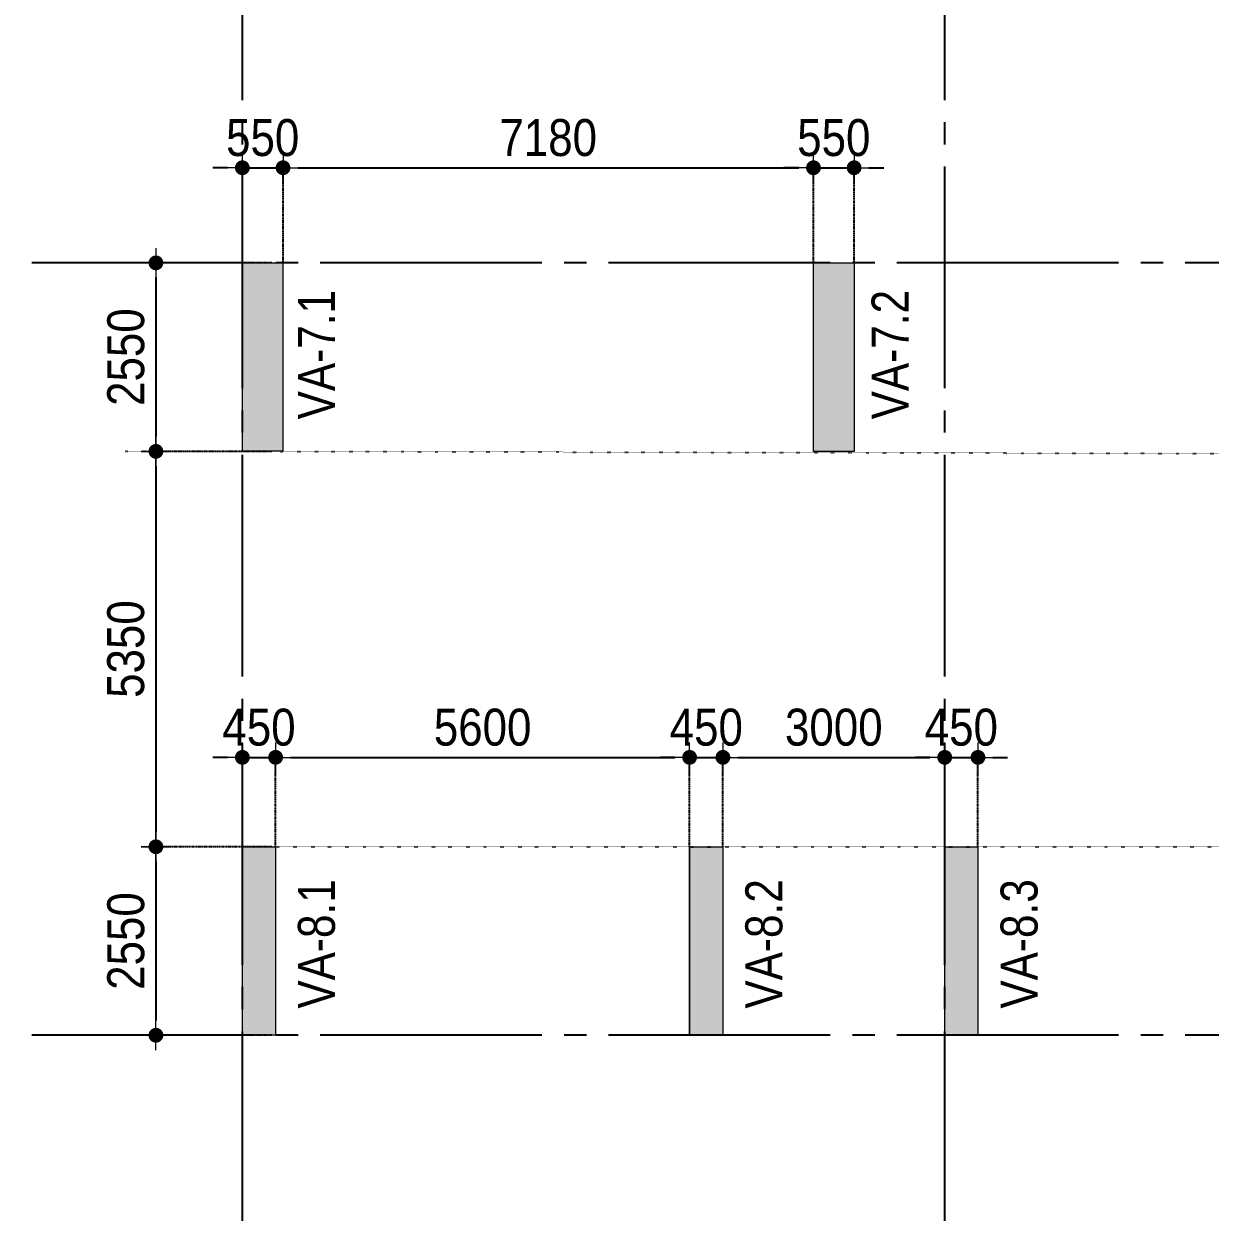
# Model space of a CAD drawing. Header units: millimetres. Extents: x -3973692 to -2843767, y 592734 to 838475.
# Drawn here: x -3722801 to -3706753, y 738187 to 754266 of the extents above; entities that cross this region are included whole.
import ezdxf
from ezdxf.enums import TextEntityAlignment as Align

# ---------------------------------------------------------------- set-up
doc = ezdxf.new("R2010")
doc.units = ezdxf.units.MM
doc.header["$MEASUREMENT"] = 0
doc.header["$PDMODE"] = 3
doc.header["$PDSIZE"] = -20
for name, pattern in [('CHG_XX_Luoi truc$0$MB_Luoi truc$0$Center101', [13, 10, -1, 1, -1]), ('DIVIDE2', [15.875, 6.35, -3.175, 0, -3.175, 0, -3.175]), ('DOT2', [0.125, 0, -0.125]), ('HIDDEN5', [2.8375, 1.25, -1.5875])]:
    doc.linetypes.add(name, pattern=pattern)
doc.layers.get('0').update_dxf_attribs({"lineweight": 9})
doc.layers.get('Defpoints').update_dxf_attribs({"color": 10, "lineweight": 0})
for name, color, linetype, lineweight in [("'S_General_Dim_1", 1, 'Continuous', 18), ("'S_General_Divide_3 Intermediate", 3, 'DIVIDE2', 40), ('CHG_XX_Cot_Ham 1$0$Ap0302_PC', 150, 'Continuous', 9), ('CHG_XX_Cot_Ham 1$0$Ap0302_PC @ 1', 150, 'Continuous', 9), ('CHG_XX_Cot_Ham 1$0$Ap0302_PC @ 150 VP1', 150, 'Continuous', 9), ('CHG_XX_Cot_Ham 1$0$Ap0302_PC @ 150 VP2', 150, 'Continuous', 9), ('CHG_XX_Cot_Ham 1$0$Ap0302_PC @ 150 VP3', 150, 'Continuous', 9), ('CHG_XX_Cot_Ham 1$0$Ap0302_PC @ 150 VP4', 150, 'Continuous', 9), ('CHG_XX_Cot_Ham 1$0$Ap0302_PC @ 150 VP5', 150, 'Continuous', 9), ('CHG_XX_Cot_Ham 1$0$Ap0302_PC @ 150 VP6', 150, 'Continuous', 9), ('CHG_XX_Cot_Ham 1$0$Ap0302_PC @ 150 VP7', 150, 'Continuous', 9), ('CHG_XX_Cot_Ham 1$0$Ap0302_PC @ 150 VP8', 150, 'Continuous', 9), ('CHG_XX_Cot_Ham 1$0$Ap0302_PC @ 150 VP9', 150, 'Continuous', 9), ('CHG_XX_Cot_Ham 1$0$Ap0302_PC @ 150 VPModel', 150, 'Continuous', 9), ('CHG_XX_Cot_Ham 1$0$Ap0311_H', 8, 'Continuous', 15), ('TEXT', 7, 'Continuous', 15)]:
    doc.layers.add(name, color=color, linetype=linetype, lineweight=lineweight)
for name, color, linetype in [('CHG_XX_Cot_Ham 1$0$mb_cot tang 1-3$0$Concrete Line', 6, 'Continuous'), ('CHG_XX_Luoi truc$0$Grid', 34, 'Continuous'), ('CHG_XX_Luoi truc$0$Grid Line', 251, 'CHG_XX_Luoi truc$0$MB_Luoi truc$0$Center101'), ('dim', 1, 'Continuous')]:
    doc.layers.add(name, color=color, linetype=linetype)
doc.styles.add('arial', font='arial.ttf', dxfattribs={"width": 0.85})
doc.styles.add('CHG_XX_Luoi truc$0$MB_Luoi truc$0$Grid A-F$0$VNI-HelveCB', font='')
doc.styles.add('TTP-HelCon', font='')
doc.styles.get('CHG_XX_Luoi truc$0$MB_Luoi truc$0$Grid A-F$0$VNI-HelveCB').set_extended_font_data('VNI-Helve-Condense', bold=True)
doc.styles.get('TTP-HelCon').set_extended_font_data('VNI-Helve-Condense')
doc.dimstyles.new('200', dxfattribs={"dimscale": 200, "dimtxt": 2.5, "dimasz": 1, "dimexe": 0, "dimexo": 0, "dimgap": 0.75, "dimtad": 1, "dimdec": 0, "dimrnd": 10, "dimzin": 9, "dimdsep": 46, "dimtxsty": 'arial', "dimblk1": 'DIMDOT', "dimblk2": 'DIMDOT', "dimsah": 1, "dimcen": 2, "dimdle": 3, "dimclre": 8, "dimclrt": 2, "dimadec": 0, "dimazin": 0, "dimtfac": 1, "dimtdec": 0, "dimtix": 1, "dimtmove": 2, "dimatfit": 3, "dimldrblk": 'DIMPIJL', "dimfxl": 1, "dimtvp": 1.8, "dimtolj": 1, "dimtzin": 0, "dimarcsym": 0})

# ---------------------------------------------------------------- blocks, each defined once
blk = doc.blocks.new('*U2841')
at = {"layer": 'CHG_XX_Luoi truc$0$Grid Line'}
blk.add_line((0, 0), (0, 608), dxfattribs=at)
at = {"layer": 'CHG_XX_Luoi truc$0$Grid', "lineweight": -2, "style": 'CHG_XX_Luoi truc$0$MB_Luoi truc$0$Grid A-F$0$VNI-HelveCB'}
for tag, p in [('GRIDSUB', (0, 617)), ('GRID', (0, -9))]:
    blk.add_attdef(tag, text='', height=5, dxfattribs=at).set_placement(p, align=Align.MIDDLE)
blk = doc.blocks.new('*U2843')
at = {"layer": 'CHG_XX_Luoi truc$0$Grid Line'}
blk.add_line((0, 0), (0, 438), dxfattribs=at)
at = {"layer": 'CHG_XX_Luoi truc$0$Grid', "lineweight": -2, "style": 'CHG_XX_Luoi truc$0$MB_Luoi truc$0$Grid A-F$0$VNI-HelveCB'}
for tag, p in [('GRIDSUB', (0, 447)), ('GRID', (0, -9))]:
    blk.add_attdef(tag, text='', height=5, dxfattribs=at).set_placement(p, align=Align.MIDDLE)
blk = doc.blocks.new('CHG_XX_Luoi truc')
at = {"layer": 'CHG_XX_Luoi truc$0$Grid', "xscale": 300, "yscale": 300, "zscale": 300}
for p in [(28650, -12747), (38150, -12747)]:
    blk.add_blockref('*U2841', p, dxfattribs=at)
at = {"layer": 'CHG_XX_Luoi truc$0$Grid', "xscale": 300.0000000000013, "yscale": 300.0000000000013, "zscale": 300.0000000000013, "rotation": 90}
for p in [(110703, 141050), (110703, 130600)]:
    blk.add_blockref('*U2843', p, dxfattribs=at)
blk = doc.blocks.new('*U3241')
at = {"layer": 'CHG_XX_Cot_Ham 1$0$Ap0302_PC @ 1'}
h = blk.add_hatch(color=256, dxfattribs=at)
h.dxf.hatch_style = 1
h.paths.add_polyline_path([(450, 0), (0, 0), (0, -2550), (450, -2550)])
at = {"layer": 'CHG_XX_Cot_Ham 1$0$Ap0302_PC @ 150 VP1'}
h = blk.add_hatch(color=256, dxfattribs=at)
h.dxf.hatch_style = 1
h.paths.add_polyline_path([(450, 0), (0, 0), (0, -2550), (450, -2550)])
at = {"layer": 'CHG_XX_Cot_Ham 1$0$Ap0302_PC @ 150 VP2'}
h = blk.add_hatch(color=256, dxfattribs=at)
h.dxf.hatch_style = 1
h.paths.add_polyline_path([(450, 0), (0, 0), (0, -2550), (450, -2550)])
at = {"layer": 'CHG_XX_Cot_Ham 1$0$Ap0302_PC @ 150 VP3'}
h = blk.add_hatch(color=256, dxfattribs=at)
h.dxf.hatch_style = 1
h.paths.add_polyline_path([(450, 0), (0, 0), (0, -2550), (450, -2550)])
at = {"layer": 'CHG_XX_Cot_Ham 1$0$Ap0302_PC @ 150 VP4'}
h = blk.add_hatch(color=256, dxfattribs=at)
h.dxf.hatch_style = 1
h.paths.add_polyline_path([(450, 0), (0, 0), (0, -2550), (450, -2550)])
at = {"layer": 'CHG_XX_Cot_Ham 1$0$Ap0302_PC @ 150 VP5'}
h = blk.add_hatch(color=256, dxfattribs=at)
h.dxf.hatch_style = 1
h.paths.add_polyline_path([(450, 0), (0, 0), (0, -2550), (450, -2550)])
at = {"layer": 'CHG_XX_Cot_Ham 1$0$Ap0302_PC @ 150 VP6'}
h = blk.add_hatch(color=256, dxfattribs=at)
h.dxf.hatch_style = 1
h.paths.add_polyline_path([(450, 0), (0, 0), (0, -2550), (450, -2550)])
at = {"layer": 'CHG_XX_Cot_Ham 1$0$Ap0302_PC @ 150 VP7'}
h = blk.add_hatch(color=256, dxfattribs=at)
h.dxf.hatch_style = 1
h.paths.add_polyline_path([(450, 0), (0, 0), (0, -2550), (450, -2550)])
at = {"layer": 'CHG_XX_Cot_Ham 1$0$Ap0302_PC @ 150 VP8'}
h = blk.add_hatch(color=256, dxfattribs=at)
h.dxf.hatch_style = 1
h.paths.add_polyline_path([(450, 0), (0, 0), (0, -2550), (450, -2550)])
at = {"layer": 'CHG_XX_Cot_Ham 1$0$Ap0302_PC @ 150 VP9'}
h = blk.add_hatch(color=256, dxfattribs=at)
h.dxf.hatch_style = 1
h.paths.add_polyline_path([(450, 0), (0, 0), (0, -2550), (450, -2550)])
at = {"layer": 'CHG_XX_Cot_Ham 1$0$Ap0302_PC @ 150 VPModel'}
h = blk.add_hatch(color=256, dxfattribs=at)
h.dxf.hatch_style = 1
h.paths.add_polyline_path([(450, 0), (0, 0), (0, -2550), (450, -2550)])
blk = doc.blocks.new('CHG_XX_Cot_Ham 1$0$Block A_C450x2250')
at = {"layer": 'CHG_XX_Cot_Ham 1$0$Ap0302_PC'}
blk.add_lwpolyline([(450, -2550), (0, -2550), (0, 0), (450, 0)], close=True, dxfattribs=at)
blk.add_blockref('*U3241', (0, 0), dxfattribs=at)
blk = doc.blocks.new('*U3244')
at = {"layer": 'CHG_XX_Cot_Ham 1$0$Ap0302_PC @ 1'}
h = blk.add_hatch(color=256, dxfattribs=at)
h.dxf.hatch_style = 1
h.paths.add_polyline_path([(550, 0), (0, 0), (0, -2550), (550, -2550)])
at = {"layer": 'CHG_XX_Cot_Ham 1$0$Ap0302_PC @ 150 VP1'}
h = blk.add_hatch(color=256, dxfattribs=at)
h.dxf.hatch_style = 1
h.paths.add_polyline_path([(550, 0), (0, 0), (0, -2550), (550, -2550)])
at = {"layer": 'CHG_XX_Cot_Ham 1$0$Ap0302_PC @ 150 VP2'}
h = blk.add_hatch(color=256, dxfattribs=at)
h.dxf.hatch_style = 1
h.paths.add_polyline_path([(550, 0), (0, 0), (0, -2550), (550, -2550)])
at = {"layer": 'CHG_XX_Cot_Ham 1$0$Ap0302_PC @ 150 VP3'}
h = blk.add_hatch(color=256, dxfattribs=at)
h.dxf.hatch_style = 1
h.paths.add_polyline_path([(550, 0), (0, 0), (0, -2550), (550, -2550)])
at = {"layer": 'CHG_XX_Cot_Ham 1$0$Ap0302_PC @ 150 VP4'}
h = blk.add_hatch(color=256, dxfattribs=at)
h.dxf.hatch_style = 1
h.paths.add_polyline_path([(550, 0), (0, 0), (0, -2550), (550, -2550)])
at = {"layer": 'CHG_XX_Cot_Ham 1$0$Ap0302_PC @ 150 VP5'}
h = blk.add_hatch(color=256, dxfattribs=at)
h.dxf.hatch_style = 1
h.paths.add_polyline_path([(550, 0), (0, 0), (0, -2550), (550, -2550)])
at = {"layer": 'CHG_XX_Cot_Ham 1$0$Ap0302_PC @ 150 VP6'}
h = blk.add_hatch(color=256, dxfattribs=at)
h.dxf.hatch_style = 1
h.paths.add_polyline_path([(550, 0), (0, 0), (0, -2550), (550, -2550)])
at = {"layer": 'CHG_XX_Cot_Ham 1$0$Ap0302_PC @ 150 VP7'}
h = blk.add_hatch(color=256, dxfattribs=at)
h.dxf.hatch_style = 1
h.paths.add_polyline_path([(550, 0), (0, 0), (0, -2550), (550, -2550)])
at = {"layer": 'CHG_XX_Cot_Ham 1$0$Ap0302_PC @ 150 VP8'}
h = blk.add_hatch(color=256, dxfattribs=at)
h.dxf.hatch_style = 1
h.paths.add_polyline_path([(550, 0), (0, 0), (0, -2550), (550, -2550)])
at = {"layer": 'CHG_XX_Cot_Ham 1$0$Ap0302_PC @ 150 VP9'}
h = blk.add_hatch(color=256, dxfattribs=at)
h.dxf.hatch_style = 1
h.paths.add_polyline_path([(550, 0), (0, 0), (0, -2550), (550, -2550)])
at = {"layer": 'CHG_XX_Cot_Ham 1$0$Ap0302_PC @ 150 VPModel'}
h = blk.add_hatch(color=256, dxfattribs=at)
h.dxf.hatch_style = 1
h.paths.add_polyline_path([(550, 0), (0, 0), (0, -2550), (550, -2550)])
blk = doc.blocks.new('CHG_XX_Cot_Ham 1$0$550x2550')
at = {"layer": 'CHG_XX_Cot_Ham 1$0$Ap0302_PC'}
blk.add_lwpolyline([(550, -2550), (0, -2550), (0, 0), (550, 0)], close=True, dxfattribs=at)
blk.add_blockref('*U3244', (0, 0), dxfattribs=at)
blk = doc.blocks.new('CHG_XX_Cot_Ham 1')
at = {"layer": 'CHG_XX_Cot_Ham 1$0$Ap0311_H'}
h = blk.add_hatch(color=256, dxfattribs=at)
h.dxf.hatch_style = 1
h.paths.add_polyline_path([(99639.2, 163400), (-10900, 163400), (-10900, 85450), (-300, 85450), (-300, 84050), (32350, 84050), (32350, -9000), (103575.5, -9000), (106050, -6022), (106050, 158254.3)])
h.paths.add_polyline_path([(99533.7, 163100), (105750, 158110.4), (105750, 90450), (105650, 90450), (105650, 90450), (105750, 90450), (105750, 13850), (105750, 13825.9), (105750, -5913.6), (103434.7, -8700), (93600, -8700), (32650, -8700), (32650, 84350), (0, 84350), (0, 85750), (-10600, 85750), (-10600, 163100), (93600, 163100)], flags=16)
at = {"layer": 'CHG_XX_Cot_Ham 1$0$Ap0302_PC'}
for p in [(28650, 133150), (28650, 133150), (34700, 133150), (34701.5, 133150), (38150, 133150)]:
    blk.add_blockref('CHG_XX_Cot_Ham 1$0$Block A_C450x2250', p, dxfattribs=at)
at = {"layer": 'CHG_XX_Cot_Ham 1$0$mb_cot tang 1-3$0$Concrete Line'}
blk.add_blockref('CHG_XX_Luoi truc', (0, 0), dxfattribs=at)
at = {"layer": 'Defpoints'}
for p in [(28650, 141050.7), (36375, 141050)]:
    blk.add_blockref('CHG_XX_Cot_Ham 1$0$550x2550', p, dxfattribs=at)
blk = doc.blocks.new('a')
at = {"layer": 'TEXT', "color": 3, "style": 'TTP-HelCon'}
for s, p in [('VA-7.1', (29902, -13317)), ('VA-7.2', (37661, -13317)), ('VA-8.1', (29902, -21289)), ('VA-8.2', (35954, -21289)), ('VA-8.3', (39406, -21289))]:
    blk.add_text(s, height=500, rotation=90, dxfattribs=at).set_placement(p)
blk = doc.blocks.new('DIMDOT')
for p, q in [((0, -1), (0, 1)), ((1, 0), (-1, 0))]:
    blk.add_line(p, q)
at = {"const_width": 0.5}
blk.add_lwpolyline([(-0.25, 0, 1), (0.25, 0, 1)], format="xyb", close=True, dxfattribs=at)
blk = doc.blocks.new('*D1223')
at = {"layer": "'S_General_Dim_1", "color": 8, "linetype": 'HIDDEN5', "lineweight": -2, "transparency": 16777216}
for p, q in [((-3719445, 751031), (-3721014, 751031)), ((-3719445, 748481), (-3721014, 748481))]:
    blk.add_line(p, q, dxfattribs=at)
at = {"layer": "'S_General_Dim_1", "color": 0, "lineweight": -2, "transparency": 16777216}
blk.add_line((-3721014, 750831), (-3721014, 748681), dxfattribs=at)
at = {"layer": 'Defpoints', "color": 0, "transparency": 16777216}
for p in [(-3719445, 751031), (-3721014, 748481), (-3719445, 748481)]:
    blk.add_point(p, dxfattribs=at)
at = {"layer": "'S_General_Dim_1", "color": 0, "lineweight": -2, "transparency": 16777216, "xscale": 200, "yscale": 200, "zscale": 200}
for p, rotation in [((-3721014, 751031), 90), ((-3721014, 748481), 270)]:
    blk.add_blockref('DIMDOT', p, dxfattribs=dict(at, rotation=rotation))
at = {"layer": "'S_General_Dim_1", "color": 2, "transparency": 16777216, "insert": (-3721419, 749756), "char_height": 500, "attachment_point": 5, "rotation": 90, "style": 'arial'}
blk.add_mtext('\\A1;2550', dxfattribs=at)
blk = doc.blocks.new('DIMPIJL')
at = {"linetype": 'ByBlock'}
blk.add_solid([(-2.5, 0.417), (-2.5, -0.417), (0, 0)], dxfattribs=at)
blk = doc.blocks.new('*D1224')
at = {"layer": "'S_General_Dim_1", "color": 8, "linetype": 'HIDDEN5', "lineweight": -2, "transparency": 16777216}
for p, q in [((-3719445, 748481), (-3721014, 748481)), ((-3719445, 743131), (-3721014, 743131))]:
    blk.add_line(p, q, dxfattribs=at)
at = {"layer": "'S_General_Dim_1", "color": 0, "lineweight": -2, "transparency": 16777216}
blk.add_line((-3721014, 748281), (-3721014, 743331), dxfattribs=at)
at = {"layer": 'Defpoints', "color": 0, "transparency": 16777216}
for p in [(-3719445, 748481), (-3721014, 743131), (-3719445, 743131)]:
    blk.add_point(p, dxfattribs=at)
at = {"layer": "'S_General_Dim_1", "color": 0, "lineweight": -2, "transparency": 16777216, "xscale": 200, "yscale": 200, "zscale": 200}
for p, rotation in [((-3721014, 748481), 90), ((-3721014, 743131), 270)]:
    blk.add_blockref('DIMDOT', p, dxfattribs=dict(at, rotation=rotation))
at = {"layer": "'S_General_Dim_1", "color": 2, "transparency": 16777216, "insert": (-3721420, 745806), "char_height": 500, "attachment_point": 5, "rotation": 90, "style": 'arial'}
blk.add_mtext('\\A1;5350', dxfattribs=at)
blk = doc.blocks.new('*D1225')
at = {"layer": "'S_General_Dim_1", "color": 8, "linetype": 'HIDDEN5', "lineweight": -2, "transparency": 16777216}
for p, q in [((-3719445, 743131), (-3721014, 743131)), ((-3719445, 740581), (-3721014, 740581))]:
    blk.add_line(p, q, dxfattribs=at)
at = {"layer": "'S_General_Dim_1", "color": 0, "lineweight": -2, "transparency": 16777216}
blk.add_line((-3721014, 742931), (-3721014, 740781), dxfattribs=at)
at = {"layer": 'Defpoints', "color": 0, "transparency": 16777216}
for p in [(-3719445, 743131), (-3721014, 740581), (-3719445, 740581)]:
    blk.add_point(p, dxfattribs=at)
at = {"layer": "'S_General_Dim_1", "color": 0, "lineweight": -2, "transparency": 16777216, "xscale": 200, "yscale": 200, "zscale": 200}
for p, rotation in [((-3721014, 743131), 90), ((-3721014, 740581), 270)]:
    blk.add_blockref('DIMDOT', p, dxfattribs=dict(at, rotation=rotation))
at = {"layer": "'S_General_Dim_1", "color": 2, "transparency": 16777216, "insert": (-3721419, 741856), "char_height": 500, "attachment_point": 5, "rotation": 90, "style": 'arial'}
blk.add_mtext('\\A1;2550', dxfattribs=at)
blk = doc.blocks.new('*D1226')
at = {"layer": "'S_General_Dim_1", "color": 0, "lineweight": -2, "transparency": 16777216}
for p, q in [((-3720045, 752318), (-3720245, 752318)), ((-3719845, 752318), (-3719295, 752318)), ((-3719095, 752318), (-3718895, 752318))]:
    blk.add_line(p, q, dxfattribs=at)
at = {"layer": "'S_General_Dim_1", "color": 8, "linetype": 'HIDDEN5', "lineweight": -2, "transparency": 16777216}
for p, q in [((-3719845, 751031), (-3719845, 752318)), ((-3719295, 751031), (-3719295, 752318))]:
    blk.add_line(p, q, dxfattribs=at)
at = {"layer": 'Defpoints', "color": 0, "transparency": 16777216}
for p in [(-3719295, 752318), (-3719845, 751031), (-3719295, 751031)]:
    blk.add_point(p, dxfattribs=at)
at = {"layer": "'S_General_Dim_1", "color": 0, "lineweight": -2, "transparency": 16777216, "xscale": 200, "yscale": 200, "zscale": 200}
blk.add_blockref('DIMDOT', (-3719845, 752318), dxfattribs=at)
at = {"layer": "'S_General_Dim_1", "color": 0, "lineweight": -2, "transparency": 16777216, "xscale": 200, "yscale": 200, "zscale": 200, "rotation": 180}
blk.add_blockref('DIMDOT', (-3719295, 752318), dxfattribs=at)
at = {"layer": "'S_General_Dim_1", "color": 2, "transparency": 16777216, "insert": (-3719570, 752723), "char_height": 500, "attachment_point": 5, "style": 'arial'}
blk.add_mtext('\\A1;550', dxfattribs=at)
blk = doc.blocks.new('*D1227')
at = {"layer": "'S_General_Dim_1", "color": 8, "linetype": 'HIDDEN5', "lineweight": -2, "transparency": 16777216}
for p, q in [((-3719295, 751031), (-3719295, 752318)), ((-3712120, 751031), (-3712120, 752318))]:
    blk.add_line(p, q, dxfattribs=at)
at = {"layer": "'S_General_Dim_1", "color": 0, "lineweight": -2, "transparency": 16777216}
blk.add_line((-3719095, 752318), (-3712320, 752318), dxfattribs=at)
at = {"layer": 'Defpoints', "color": 0, "transparency": 16777216}
for p in [(-3712120, 752318), (-3719295, 751031), (-3712120, 751031)]:
    blk.add_point(p, dxfattribs=at)
at = {"layer": "'S_General_Dim_1", "color": 0, "lineweight": -2, "transparency": 16777216, "xscale": 200, "yscale": 200, "zscale": 200, "rotation": 180}
blk.add_blockref('DIMDOT', (-3719295, 752318), dxfattribs=at)
at = {"layer": "'S_General_Dim_1", "color": 0, "lineweight": -2, "transparency": 16777216, "xscale": 200, "yscale": 200, "zscale": 200}
blk.add_blockref('DIMDOT', (-3712120, 752318), dxfattribs=at)
at = {"layer": "'S_General_Dim_1", "color": 2, "transparency": 16777216, "insert": (-3715708, 752723), "char_height": 500, "attachment_point": 5, "style": 'arial'}
blk.add_mtext('\\A1;7180', dxfattribs=at)
blk = doc.blocks.new('*D1228')
at = {"layer": "'S_General_Dim_1", "color": 0, "lineweight": -2, "transparency": 16777216}
for p, q in [((-3712320, 752318), (-3712520, 752318)), ((-3712120, 752318), (-3711570, 752318)), ((-3711370, 752318), (-3711170, 752318))]:
    blk.add_line(p, q, dxfattribs=at)
at = {"layer": "'S_General_Dim_1", "color": 8, "linetype": 'HIDDEN5', "lineweight": -2, "transparency": 16777216}
for p, q in [((-3712120, 751031), (-3712120, 752318)), ((-3711570, 751031), (-3711570, 752318))]:
    blk.add_line(p, q, dxfattribs=at)
at = {"layer": 'Defpoints', "color": 0, "transparency": 16777216}
for p in [(-3711570, 752318), (-3712120, 751031), (-3711570, 751031)]:
    blk.add_point(p, dxfattribs=at)
at = {"layer": "'S_General_Dim_1", "color": 0, "lineweight": -2, "transparency": 16777216, "xscale": 200, "yscale": 200, "zscale": 200}
blk.add_blockref('DIMDOT', (-3712120, 752318), dxfattribs=at)
at = {"layer": "'S_General_Dim_1", "color": 0, "lineweight": -2, "transparency": 16777216, "xscale": 200, "yscale": 200, "zscale": 200, "rotation": 180}
blk.add_blockref('DIMDOT', (-3711570, 752318), dxfattribs=at)
at = {"layer": "'S_General_Dim_1", "color": 2, "transparency": 16777216, "insert": (-3711845, 752723), "char_height": 500, "attachment_point": 5, "style": 'arial'}
blk.add_mtext('\\A1;550', dxfattribs=at)
blk = doc.blocks.new('*D1249')
at = {"layer": "'S_General_Dim_1", "color": 0, "lineweight": -2, "transparency": 16777216}
for p, q in [((-3720045, 744341), (-3720245, 744341)), ((-3719845, 744341), (-3719395, 744341)), ((-3719195, 744341), (-3718995, 744341))]:
    blk.add_line(p, q, dxfattribs=at)
at = {"layer": "'S_General_Dim_1", "color": 8, "linetype": 'HIDDEN5', "lineweight": -2, "transparency": 16777216}
for p, q in [((-3719845, 743131), (-3719845, 744341)), ((-3719395, 743131), (-3719395, 744341))]:
    blk.add_line(p, q, dxfattribs=at)
at = {"layer": 'Defpoints', "color": 0, "transparency": 16777216}
for p in [(-3719395, 744341), (-3719845, 743131), (-3719395, 743131)]:
    blk.add_point(p, dxfattribs=at)
at = {"layer": "'S_General_Dim_1", "color": 0, "lineweight": -2, "transparency": 16777216, "xscale": 200, "yscale": 200, "zscale": 200}
blk.add_blockref('DIMDOT', (-3719845, 744341), dxfattribs=at)
at = {"layer": "'S_General_Dim_1", "color": 0, "lineweight": -2, "transparency": 16777216, "xscale": 200, "yscale": 200, "zscale": 200, "rotation": 180}
blk.add_blockref('DIMDOT', (-3719395, 744341), dxfattribs=at)
at = {"layer": "'S_General_Dim_1", "color": 2, "transparency": 16777216, "insert": (-3719620, 744746), "char_height": 500, "attachment_point": 5, "style": 'arial'}
blk.add_mtext('\\A1;450', dxfattribs=at)
blk = doc.blocks.new('*D1250')
at = {"layer": "'S_General_Dim_1", "color": 8, "linetype": 'HIDDEN5', "lineweight": -2, "transparency": 16777216}
for p, q in [((-3719395, 743131), (-3719395, 744341)), ((-3713795, 743131), (-3713795, 744341))]:
    blk.add_line(p, q, dxfattribs=at)
at = {"layer": "'S_General_Dim_1", "color": 0, "lineweight": -2, "transparency": 16777216}
blk.add_line((-3719195, 744341), (-3713995, 744341), dxfattribs=at)
at = {"layer": 'Defpoints', "color": 0, "transparency": 16777216}
for p in [(-3713795, 744341), (-3719395, 743131), (-3713795, 743131)]:
    blk.add_point(p, dxfattribs=at)
at = {"layer": "'S_General_Dim_1", "color": 0, "lineweight": -2, "transparency": 16777216, "xscale": 200, "yscale": 200, "zscale": 200, "rotation": 180}
blk.add_blockref('DIMDOT', (-3719395, 744341), dxfattribs=at)
at = {"layer": "'S_General_Dim_1", "color": 0, "lineweight": -2, "transparency": 16777216, "xscale": 200, "yscale": 200, "zscale": 200}
blk.add_blockref('DIMDOT', (-3713795, 744341), dxfattribs=at)
at = {"layer": "'S_General_Dim_1", "color": 2, "transparency": 16777216, "insert": (-3716595, 744746), "char_height": 500, "attachment_point": 5, "style": 'arial'}
blk.add_mtext('\\A1;5600', dxfattribs=at)
blk = doc.blocks.new('*D1251')
at = {"layer": "'S_General_Dim_1", "color": 0, "lineweight": -2, "transparency": 16777216}
for p, q in [((-3713995, 744341), (-3714195, 744341)), ((-3713795, 744341), (-3713345, 744341)), ((-3713145, 744341), (-3712945, 744341))]:
    blk.add_line(p, q, dxfattribs=at)
at = {"layer": "'S_General_Dim_1", "color": 8, "linetype": 'HIDDEN5', "lineweight": -2, "transparency": 16777216}
for p, q in [((-3713795, 743131), (-3713795, 744341)), ((-3713345, 743131), (-3713345, 744341))]:
    blk.add_line(p, q, dxfattribs=at)
at = {"layer": 'Defpoints', "color": 0, "transparency": 16777216}
for p in [(-3713345, 744341), (-3713795, 743131), (-3713345, 743131)]:
    blk.add_point(p, dxfattribs=at)
at = {"layer": "'S_General_Dim_1", "color": 0, "lineweight": -2, "transparency": 16777216, "xscale": 200, "yscale": 200, "zscale": 200}
blk.add_blockref('DIMDOT', (-3713795, 744341), dxfattribs=at)
at = {"layer": "'S_General_Dim_1", "color": 0, "lineweight": -2, "transparency": 16777216, "xscale": 200, "yscale": 200, "zscale": 200, "rotation": 180}
blk.add_blockref('DIMDOT', (-3713345, 744341), dxfattribs=at)
at = {"layer": "'S_General_Dim_1", "color": 2, "transparency": 16777216, "insert": (-3713570, 744746), "char_height": 500, "attachment_point": 5, "style": 'arial'}
blk.add_mtext('\\A1;450', dxfattribs=at)
blk = doc.blocks.new('*D1252')
at = {"layer": "'S_General_Dim_1", "color": 8, "linetype": 'HIDDEN5', "lineweight": -2, "transparency": 16777216}
for p, q in [((-3713345, 743131), (-3713345, 744341)), ((-3710345, 743131), (-3710345, 744341))]:
    blk.add_line(p, q, dxfattribs=at)
at = {"layer": "'S_General_Dim_1", "color": 0, "lineweight": -2, "transparency": 16777216}
blk.add_line((-3713145, 744341), (-3710545, 744341), dxfattribs=at)
at = {"layer": 'Defpoints', "color": 0, "transparency": 16777216}
for p in [(-3710345, 744341), (-3713345, 743131), (-3710345, 743131)]:
    blk.add_point(p, dxfattribs=at)
at = {"layer": "'S_General_Dim_1", "color": 0, "lineweight": -2, "transparency": 16777216, "xscale": 200, "yscale": 200, "zscale": 200, "rotation": 180}
blk.add_blockref('DIMDOT', (-3713345, 744341), dxfattribs=at)
at = {"layer": "'S_General_Dim_1", "color": 0, "lineweight": -2, "transparency": 16777216, "xscale": 200, "yscale": 200, "zscale": 200}
blk.add_blockref('DIMDOT', (-3710345, 744341), dxfattribs=at)
at = {"layer": "'S_General_Dim_1", "color": 2, "transparency": 16777216, "insert": (-3711845, 744746), "char_height": 500, "attachment_point": 5, "style": 'arial'}
blk.add_mtext('\\A1;3000', dxfattribs=at)
blk = doc.blocks.new('*D1253')
at = {"layer": "'S_General_Dim_1", "color": 0, "lineweight": -2, "transparency": 16777216}
for p, q in [((-3710545, 744341), (-3710745, 744341)), ((-3710345, 744341), (-3709895, 744341)), ((-3709695, 744341), (-3709495, 744341))]:
    blk.add_line(p, q, dxfattribs=at)
at = {"layer": "'S_General_Dim_1", "color": 8, "linetype": 'HIDDEN5', "lineweight": -2, "transparency": 16777216}
for p, q in [((-3710345, 743131), (-3710345, 744341)), ((-3709895, 743131), (-3709895, 744341))]:
    blk.add_line(p, q, dxfattribs=at)
at = {"layer": 'Defpoints', "color": 0, "transparency": 16777216}
for p in [(-3709895, 744341), (-3710345, 743131), (-3709895, 743131)]:
    blk.add_point(p, dxfattribs=at)
at = {"layer": "'S_General_Dim_1", "color": 0, "lineweight": -2, "transparency": 16777216, "xscale": 200, "yscale": 200, "zscale": 200}
blk.add_blockref('DIMDOT', (-3710345, 744341), dxfattribs=at)
at = {"layer": "'S_General_Dim_1", "color": 0, "lineweight": -2, "transparency": 16777216, "xscale": 200, "yscale": 200, "zscale": 200, "rotation": 180}
blk.add_blockref('DIMDOT', (-3709895, 744341), dxfattribs=at)
at = {"layer": "'S_General_Dim_1", "color": 2, "transparency": 16777216, "insert": (-3710120, 744746), "char_height": 500, "attachment_point": 5, "style": 'arial'}
blk.add_mtext('\\A1;450', dxfattribs=at)

msp = doc.modelspace()

# ---------------------------------------------------------------- linework, layer by layer
at = {"layer": 'dim', "linetype": 'DOT2', "ltscale": 10}
for p, q in [((-3721428.7, 748485.5), (-3703795.2, 748445.7)), ((-3719445.2, 743131), (-3703795.2, 743131.2))]:
    msp.add_line(p, q, dxfattribs=at)

# ---------------------------------------------------------------- block references
at = {"layer": "'S_General_Divide_3 Intermediate"}
msp.add_blockref('CHG_XX_Cot_Ham 1', (-3748495.2, 609981), dxfattribs=at)
at = {"layer": 'TEXT'}
msp.add_blockref('a', (-3748495.2, 762231), dxfattribs=at)

# ---------------------------------------------------------------- dimensions: what is measured, and where the dimension line sits
at = {"layer": "'S_General_Dim_1"}
for base, p1, p2, picture, middle in [((-3719295.2, 752318), (-3719845.2, 751031), (-3719295.2, 751031), '*D1226', (-3719570.2, 752723.3)), ((-3712120.2, 752318), (-3719295.2, 751031), (-3712120.2, 751031), '*D1227', (-3715707.7, 752723.3)), ((-3711570.2, 752318), (-3712120.2, 751031), (-3711570.2, 751031), '*D1228', (-3711845.2, 752723.3)), ((-3719395.2, 744340.9), (-3719845.2, 743131), (-3719395.2, 743131), '*D1249', (-3719620.2, 744746.2)), ((-3713795.2, 744340.9), (-3719395.2, 743131), (-3713795.2, 743131), '*D1250', (-3716595.2, 744746.2)), ((-3713345.2, 744340.9), (-3713795.2, 743131), (-3713345.2, 743131), '*D1251', (-3713570.2, 744746.2)), ((-3710345.2, 744340.9), (-3713345.2, 743131), (-3710345.2, 743131.2), '*D1252', (-3711845.2, 744746.3)), ((-3709895.2, 744340.9), (-3710345.2, 743131.2), (-3709895.2, 743131), '*D1253', (-3710120.2, 744746.2))]:
    dim = msp.add_linear_dim(base=base, p1=p1, p2=p2, dimstyle='200', dxfattribs=at)
    dim.commit()
    dim.dimension.update_dxf_attribs({"geometry": picture, "text_midpoint": middle})
for base, p1, p2, picture, middle in [((-3721014, 748481), (-3719445.2, 751031), (-3719445.2, 748481), '*D1223', (-3721419.3, 749756)), ((-3721014, 743131), (-3719445.2, 748481), (-3719445.2, 743131), '*D1224', (-3721419.5, 745806)), ((-3721014, 740581), (-3719445.2, 743131), (-3719445.2, 740581), '*D1225', (-3721419.3, 741856))]:
    dim = msp.add_linear_dim(base=base, p1=p1, p2=p2, angle=90, dimstyle='200', dxfattribs=at)
    dim.commit()
    dim.dimension.update_dxf_attribs({"geometry": picture, "text_midpoint": middle})

doc.saveas('drawing.dxf')
